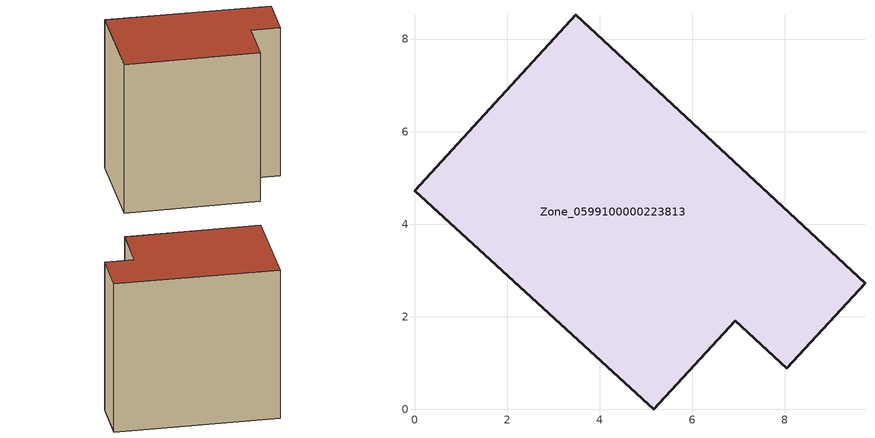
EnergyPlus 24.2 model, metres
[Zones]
Zone_0599100000223813
 floor ground (C_G): 0,4.73 3.48,8.53 9.73,2.72 8.04,0.88 6.93,1.92 5.17,0 z0
 wall outside (C_F): 3.48,8.53 0,4.73 5.17,0 6.93,1.92 8.04,0.88 9.73,2.72 3.48,8.53 z0:8.37
 roof outside (C_R): 9.73,2.72 3.48,8.53 0,4.73 5.17,0 6.93,1.92 8.04,0.88 z8.37
[BUILDING]
Pand.0599100000223813: North Axis=0; Terrain=City; Loads Convergence Tolerance Value=0.04; Temperature Convergence Tolerance Value=0.4; Solar Distribution=FullExterior; Maximum Number of Warmup Days=25; Minimum Number of Warmup Days=1
[Site:Location]
Rotterdam.The.Hague.AP_ZH_NLD Design_Conditions: Latitude=51.96; Longitude=4.45; Time Zone=1; Elevation=-4.5
[SITE:GROUNDTEMPERATURE:BUILDINGSURFACE]
18, 18, 18, 18, 18, 18, 18, 18, 18, 18, 18, 18
[MATERIAL] Thermal Absorptance=0.9; Solar Absorptance=0.7; Visible Absorptance=0.7
Name | Roughness | Thickness | Conductivity | Density | Specific Heat
G.TC.1946 | MediumSmooth | 0.15 | 1 | 540 | 1210
F.TC.1946 | Rough | 0.3 | 0.857143 | 1920 | 840
R.TC.1946 | MediumRough | 0.2 | 0.909091 | 1500 | 1000
[CONSTRUCTION]
C_G: G.TC.1946
C_F: F.TC.1946
C_R: R.TC.1946
[ZONE]
Zone_0599100000223813: Type=1; Multiplier=1; Ceiling Height=Autocalculate; Volume=Autocalculate; Floor Area=autocalculate; Part of Total Floor Area=Yes
[ZONEINFILTRATION:DESIGNFLOWRATE]
Infil_Zone_0599100000223813: Zone or ZoneList or Space or SpaceList=Zone_0599100000223813; Schedule=AlwaysOn; Design Flow Rate Calculation Method=Flow/Area; Flow Rate per Floor Area=0.003; Constant Term Coefficient=1; Temperature Term Coefficient=0; Velocity Term Coefficient=0; Velocity Squared Term Coefficient=0
[HVACTEMPLATE:ZONE:IDEALLOADSAIRSYSTEM]
Zone_0599100000223813: Maximum Heating Supply Air Temperature=50; Minimum Cooling Supply Air Temperature=13; Maximum Heating Supply Air Humidity Ratio=0.0156; Minimum Cooling Supply Air Humidity Ratio=0.0077; Heating Limit=NoLimit; Cooling Limit=NoLimit; Dehumidification Control Type=ConstantSensibleHeatRatio; Cooling Sensible Heat Ratio=0.7; Dehumidification Setpoint=60; Humidification Control Type=None; Humidification Setpoint=30; Outdoor Air Method=None; Outdoor Air Flow Rate per Person=0.00944; Outdoor Air Flow Rate per Zone Floor Area=0; Outdoor Air Flow Rate per Zone=0; Demand Controlled Ventilation Type=None; Outdoor Air Economizer Type=NoEconomizer; Heat Recovery Type=None; Sensible Heat Recovery Effectiveness=0.7; Latent Heat Recovery Effectiveness=0.65
[ZONECONTROL:THERMOSTAT]
ThermostatControl_Zone_0599100000223813: Zone or ZoneList=Zone_0599100000223813; Control Type Schedule=DualSetpointControlType; Control 1=Thermostat_Zone_0599100000223813; Temperature Difference Between Cutout And Setpoint=0
[THERMOSTATSETPOINT:DUALSETPOINT]
Thermostat_Zone_0599100000223813: Heating Setpoint Temperature Schedule=HeatingSetpoint_Zone_0599100000223813; Cooling Setpoint Temperature Schedule=CoolingSetpoint_Zone_0599100000223813
[SCHEDULE:COMPACT]
HeatingSetpoint_Zone_0599100000223813: Through: 12/31, For: AllDays, Until: 24:00, 21
CoolingSetpoint_Zone_0599100000223813: Through: 12/31, For: AllDays, Until: 24:00, 24
DualSetpointControlType: Through: 12/31, For: AllDays, Until: 24:00, 4
AlwaysOn: Through: 12/31, For: AllDays, Until: 24:00, 1
